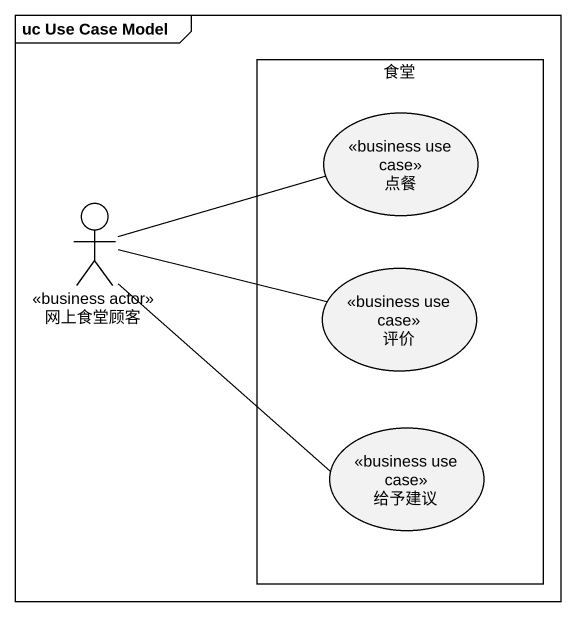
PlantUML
@startuml
mainframe uc Use Case Model
rectangle 食堂 {
  usecase 点餐 <<business use case>>
  usecase 评价 <<business use case>>
  usecase 给予建议 <<business use case>>
}
actor 网上食堂顾客 <<business actor>>
网上食堂顾客 -right- 点餐
网上食堂顾客 -right- 评价
网上食堂顾客 -- 给予建议
@enduml
